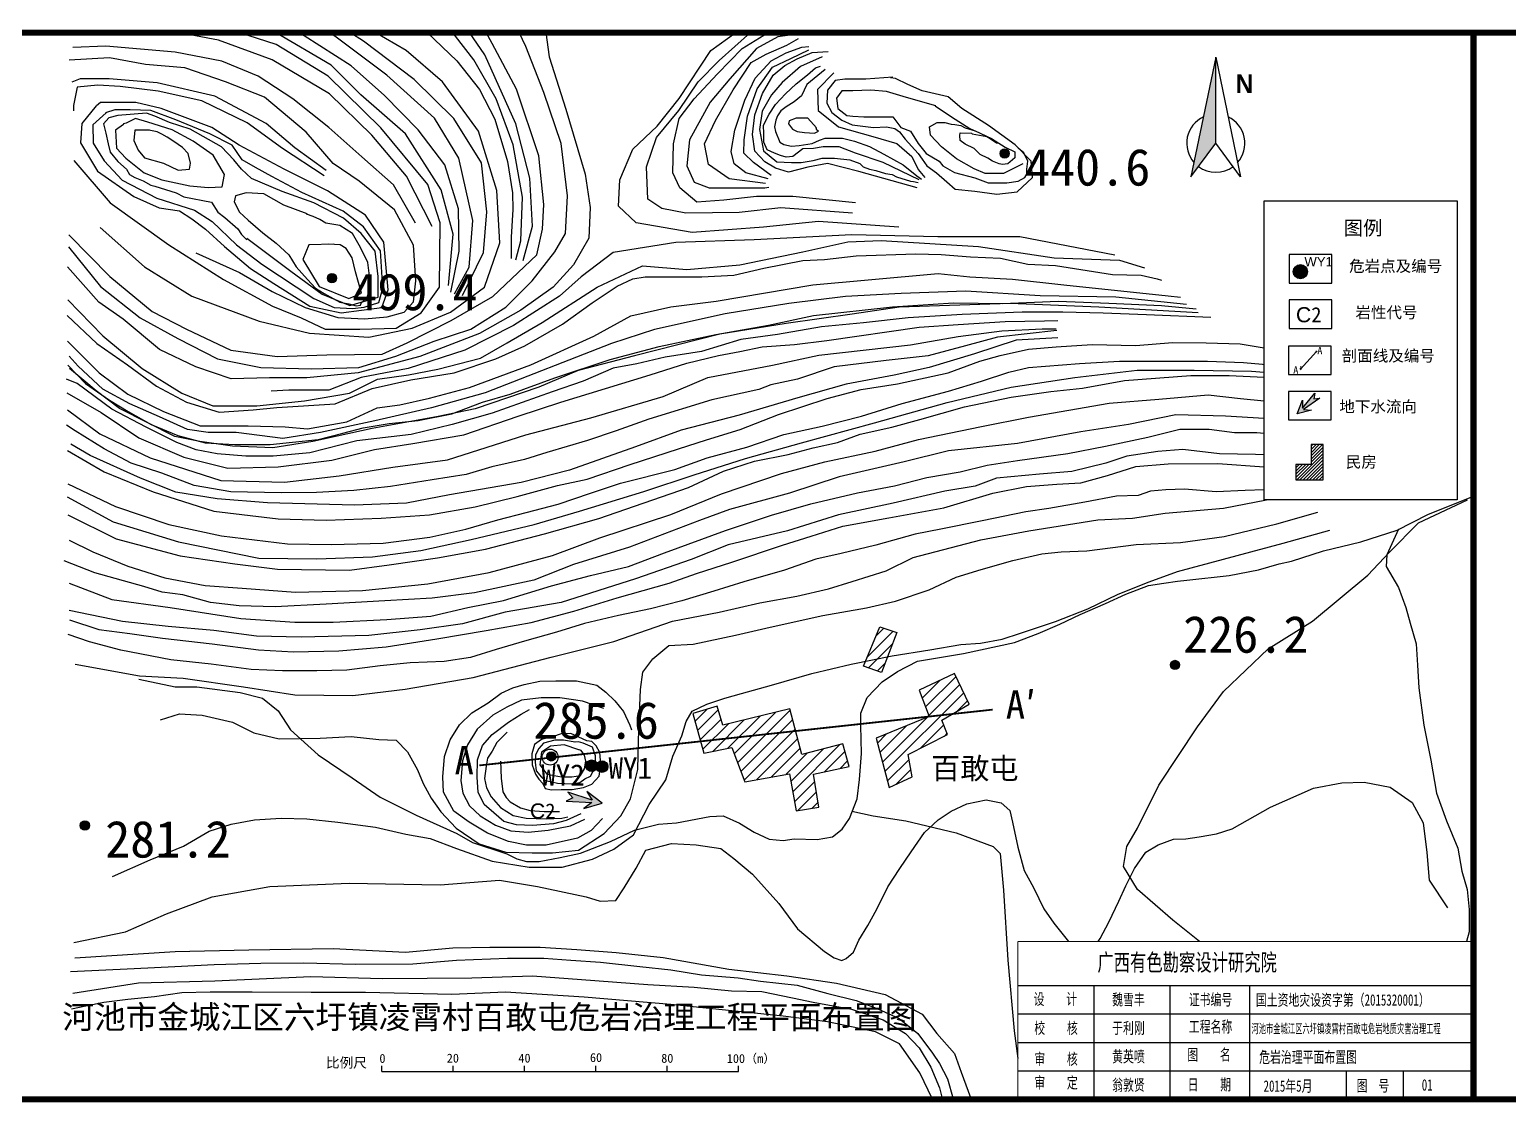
# Model space of a CAD drawing. Header units: millimetres. Extents: x 14677 to 18404, y 11255 to 11716.
# Drawn here: x 15101.3 to 15515.8, y 11255.1 to 11555.8 of the extents above; entities that cross this region are included whole.
import ezdxf

# ---------------------------------------------------------------- set-up
doc = ezdxf.new("R2010")
doc.units = ezdxf.units.MM
for name, color, linetype in [('GiCAD_BoSu', 7, 'Continuous'), ('GICAD_POUMIAN', 7, 'Continuous'), ('GICAD_WXP', 4, 'Continuous'), ('危岩点', 1, 'Continuous')]:
    doc.layers.add(name, color=color, linetype=linetype)
doc.styles.get("Standard").update_dxf_attribs({"font": 'SIMSUN.TTF'})
doc.styles.add('宋', font='SIMSUN.TTF')

msp = doc.modelspace()

# ---------------------------------------------------------------- hatches: boundary and pattern name
h = msp.add_hatch(color=256)
h.paths.add_polyline_path([(15433.736, 11548.083), (15426.783, 11514.583), (15433.736, 11523.981), (15440.69, 11514.583)])
h.paths.add_polyline_path([(15433.736, 11548.083), (15426.783, 11514.583), (15433.736, 11523.981)], flags=17)
h.paths.add_polyline_path([(15433.736, 11523.981), (15433.736, 11548.083), (15440.69, 11514.583)], flags=17)
for color, points in [(256, [(15433.736, 11548.083), (15426.783, 11514.583), (15433.736, 11523.981)]), (0, [(15375.85, 11521.118, 1), (15373.265, 11521.118, 1)]), (0, [(15187.301, 11486.174, 1), (15184.715, 11486.174, 1)]), (0, [(15458.003, 11449.744), (15458.031, 11451.923), (15456.553, 11448.085), (15460.514, 11449.193), (15458.342, 11449.371), (15462.86, 11452.488), (15461.253, 11452.359), (15461.533, 11453.947)]), (0, [(15423.592, 11377.747, 1), (15421.007, 11377.747, 1)]), (0, [(15248.778, 11352.111, 1), (15246.193, 11352.111, 1)]), (0, [(15260.42, 11349.495, 1), (15257.159, 11349.495, 1)]), (0, [(15263.333, 11349.256, 1), (15260.071, 11349.256, 1)]), (7, [(15252.12, 11342.072), (15253.543, 11340.505), (15251.667, 11339.523), (15258.865, 11339.222), (15256.578, 11337.506), (15261.751, 11339.046), (15257.426, 11342.274), (15258.981, 11339.875)]), (0, [(15118.049, 11332.758, 1), (15115.463, 11332.758, 1)])]:
    msp.add_hatch(color=color).paths.add_polyline_path(points)
h = msp.add_hatch()
h.set_pattern_fill('ANSI31', color=256, scale=1.5, style=0)
h.set_pattern_definition([(45, (-920.8807, 1295.841), (-1.68379802, 1.68379802), [])])
h.paths.add_polyline_path([(15314.365, 11365.428), (15295.596, 11360.886), (15293.932, 11366.2), (15287.171, 11364.161), (15290.27, 11352.996), (15298.101, 11354.626), (15301.689, 11345.01), (15314.219, 11347.261), (15316.125, 11336.859), (15322.43, 11337.885), (15320.964, 11347.115), (15330.935, 11349.312), (15329.175, 11355.612), (15317.738, 11352.682)])
h.paths.add_polyline_path([(15358.582, 11358.213), (15356.968, 11362.245), (15364.579, 11366.739), (15360.543, 11375.381), (15350.625, 11370.657), (15353.393, 11363.282), (15338.516, 11357.176), (15342.206, 11343.349), (15348.665, 11346.345), (15347.511, 11352.682)])
h.paths.add_polyline_path([(15344.314, 11386.881), (15339.562, 11388.392), (15335.026, 11377.386), (15340.066, 11375.588)])
at = {"layer": '危岩点'}
h = msp.add_hatch(color=1, dxfattribs=at)
edge = h.paths.add_edge_path()
edge.add_arc((15457.439, 11487.979), 1.975, 0, 360)

# ---------------------------------------------------------------- linework, layer by layer
for p, q in [((15433.736, 11548.083), (15426.783, 11514.583)), ((15433.736, 11523.981), (15433.736, 11548.083)), ((15433.736, 11548.083), (15440.69, 11514.583)), ((15426.783, 11514.583), (15433.736, 11523.981)), ((15440.69, 11514.583), (15433.736, 11523.981)), ((15456.427, 11429.644), (15463.81, 11437.027)), ((15457.325, 11429.644), (15463.81, 11436.129)), ((15460.428, 11439.032), (15460.925, 11439.529)), ((15460.428, 11438.134), (15461.823, 11439.529)), ((15460.428, 11437.236), (15462.721, 11439.529)), ((15460.428, 11436.338), (15463.619, 11439.529)), ((15460.428, 11435.44), (15463.81, 11438.823)), ((15460.428, 11434.542), (15463.81, 11437.925)), ((15456.168, 11433.874), (15456.238, 11433.945)), ((15456.168, 11432.976), (15457.137, 11433.945)), ((15456.168, 11432.078), (15458.035, 11433.945)), ((15456.168, 11431.18), (15458.933, 11433.945)), ((15456.168, 11430.282), (15459.831, 11433.945)), ((15458.223, 11429.644), (15463.81, 11435.231)), ((15459.121, 11429.644), (15463.81, 11434.333)), ((15460.019, 11429.644), (15463.81, 11433.434)), ((15460.917, 11429.644), (15463.81, 11432.536)), ((15461.815, 11429.644), (15463.81, 11431.638)), ((15462.713, 11429.644), (15463.81, 11430.74)), ((15463.611, 11429.644), (15463.81, 11429.842))]:
    msp.add_line(p, q)
at = {"color": 0}
for p, q in [((15378.271, 11287.891), (15505.968, 11287.891)), ((15378.271, 11279.91), (15505.968, 11279.91)), ((15378.271, 11271.929), (15505.968, 11271.929)), ((15378.271, 11271.929), (15420.837, 11271.929)), ((15199.96, 11263.747), (15199.96, 11265.347)), ((15199.96, 11263.747), (15299.96, 11263.747)), ((15219.96, 11263.747), (15219.96, 11265.347)), ((15239.96, 11263.747), (15239.96, 11265.347)), ((15259.96, 11263.747), (15259.96, 11265.347)), ((15279.96, 11263.747), (15279.96, 11265.347)), ((15299.96, 11263.747), (15299.96, 11265.347)), ((15378.271, 11263.948), (15505.968, 11263.948)), ((15378.271, 11255.967), (15505.968, 11255.967))]:
    msp.add_line(p, q, dxfattribs=at)
for points in [[(15245.998, 11554.99), (15246.932, 11548.224), (15251.589, 11533.551), (15256.962, 11515.299), (15258.394, 11505.994), (15258.036, 11497.405), (15253.738, 11489.89), (15248.02, 11483.673), (15238.963, 11477.169), (15227.359, 11470.665), (15210.66, 11464.161), (15193.396, 11459.637), (15178.961, 11458.223), (15168.489, 11458.223), (15157.734, 11457.94), (15147.829, 11461.334), (15137.64, 11466.141), (15127.451, 11474.624), (15120.658, 11479.431), (15111.884, 11489.328)], [(15112.176, 11494.914), (15121.128, 11483.783), (15132.269, 11475.037), (15142.812, 11469.273), (15153.953, 11463.509), (15166.088, 11461.124), (15180.213, 11460.727), (15193.542, 11461.124), (15203.886, 11464.304), (15214.629, 11468.478), (15224.974, 11471.857), (15234.722, 11478.019), (15242.082, 11485.373), (15248.448, 11493.522), (15251.433, 11498.69), (15252.029, 11509.225), (15250.239, 11523.933), (15245.384, 11538.242), (15240.356, 11551.052), (15238.489, 11554.99)], [(15112.258, 11498.322), (15123.716, 11486.65), (15135.624, 11476.773), (15145.285, 11471.834), (15157.642, 11465.998), (15170.673, 11464.202), (15184.603, 11464.651), (15200.105, 11464.876), (15207.07, 11468.018), (15219.427, 11474.303), (15231.11, 11481.038), (15243.467, 11492.71), (15245.04, 11499.894), (15245.385, 11506.82), (15243.965, 11520.436), (15237.719, 11539.157), (15230.906, 11551.921), (15229.222, 11554.99)], [(15113.658, 11519.126), (15123.876, 11507.305), (15140.279, 11495.484), (15155.606, 11485.812), (15169.32, 11478.29), (15177.386, 11475.066), (15184.109, 11471.842), (15193.789, 11471.842), (15204.007, 11472.11), (15210.999, 11476.409), (15216.108, 11483.663), (15216.377, 11501.663), (15212.881, 11512.409), (15199.705, 11528.26), (15184.916, 11542.768), (15170.395, 11551.634), (15159.945, 11554.99)], [(15121.016, 11500.315), (15133.431, 11489.321), (15146.692, 11481.146), (15165.596, 11474.098), (15179.703, 11470.716), (15196.35, 11469.588), (15208.482, 11472.125), (15219.204, 11476.635), (15228.797, 11483.683), (15233.029, 11496.086), (15232.183, 11510.745), (15227.104, 11527.377), (15216.947, 11541.19), (15206.789, 11549.929), (15198.107, 11554.99)], [(15214.128, 11500.618), (15206.927, 11514.797), (15197.184, 11526.224), (15185.323, 11537.863), (15169.225, 11547.386), (15154.187, 11552.888), (15142.853, 11554.99)], [(15218.689, 11484.122), (15220.012, 11498.474), (15216.61, 11510.937), (15206.592, 11526.611), (15194.118, 11537.564), (15185.801, 11545.873), (15170.138, 11554.99)], [(15219.341, 11482.213), (15221.682, 11493.694), (15221.469, 11505.6), (15217.639, 11517.931), (15210.191, 11527.711), (15200.781, 11537.395), (15191.369, 11545.723), (15178.193, 11554.052), (15176.211, 11554.99)], [(15220.398, 11481.754), (15224.43, 11489.215), (15225.475, 11502.345), (15221.592, 11519.803), (15214.723, 11530.994), (15201.357, 11543.038), (15186.859, 11554.036), (15185.11, 11554.99)], [(15222.595, 11481.33), (15228.445, 11493.397), (15229.389, 11504.71), (15227.879, 11518.474), (15220.142, 11530.919), (15209.008, 11541.854), (15194.854, 11552.602), (15191.003, 11554.99)], [(15212.696, 11554.99), (15220.964, 11547.078), (15227.342, 11539.002), (15231.685, 11530.718), (15235.23, 11518.818), (15236.633, 11510.059), (15236.707, 11505.405), (15236.264, 11497.657), (15236.264, 11491.68)], [(15237.54, 11491.299), (15238.95, 11496.622), (15239.42, 11508.834), (15236.756, 11523.551), (15232.055, 11536.39), (15225.787, 11547.349), (15220.649, 11553.949), (15219.835, 11554.99)], [(15239.57, 11491.13), (15242.218, 11500.777), (15241.439, 11514.158), (15237.546, 11529.407), (15228.844, 11548.745), (15224.517, 11554.99)], [(15344.881, 11500.482), (15322.4, 11502.02), (15307.002, 11500.482), (15286.986, 11498.944), (15271.28, 11501.713), (15266.353, 11506.328), (15266.661, 11513.712), (15270.356, 11522.327), (15277.131, 11528.789), (15283.29, 11536.481), (15292.221, 11550.019), (15299.255, 11554.99)], [(15331.947, 11504.384), (15311.816, 11505.898), (15300.127, 11504.6), (15285.192, 11504.384), (15278.481, 11505.681), (15274.585, 11508.277), (15274.152, 11517.36), (15276.966, 11525.578), (15283.243, 11533.147), (15288.655, 11541.149), (15294.499, 11547.205), (15303.319, 11554.99)], [(15332.727, 11507.276), (15315.231, 11509.005), (15305.041, 11509.005), (15295.813, 11508.045), (15288.315, 11507.468), (15283.508, 11511.502), (15281.586, 11515.728), (15281.778, 11523.796), (15283.316, 11530.904), (15287.546, 11536.474), (15294.083, 11543.39), (15301.004, 11550.497), (15308.292, 11554.99)], [(15317.731, 11554.723), (15311.002, 11553.763), (15305.041, 11550.497), (15297.543, 11542.045), (15291.968, 11535.514), (15286.2, 11524.949), (15285.431, 11517.649), (15287.546, 11513.039), (15291.775, 11511.502), (15297.351, 11511.502), (15303.888, 11511.502), (15307.349, 11511.502), (15308.502, 11511.695)], [(15307.541, 11512.655), (15297.351, 11514), (15291.583, 11518.034), (15290.43, 11523.796), (15293.506, 11530.327), (15298.505, 11538.972), (15303.503, 11546.655), (15307.733, 11548.96), (15313.501, 11551.457), (15316.769, 11553.378)], [(15209.446, 11501.607), (15203.244, 11512.326), (15194.36, 11520.197), (15185.141, 11528.403), (15175.084, 11536.441), (15165.362, 11542.805), (15155.137, 11546.992), (15142.063, 11549.504), (15122.62, 11551.179), (15113.401, 11550.844)], [(15308.31, 11514), (15301.965, 11515.728), (15298.697, 11518.226), (15297.928, 11521.683), (15298.889, 11527.638), (15301.773, 11536.09), (15304.657, 11542.237), (15309.079, 11547.039), (15313.309, 11549.344), (15317.731, 11550.881), (15319.653, 11551.073)], [(15309.115, 11514.966), (15304.114, 11518.612), (15301.412, 11521.177), (15301.547, 11524.958), (15302.493, 11531.574), (15305.196, 11539.27), (15309.52, 11545.346), (15314.655, 11547.776), (15319.656, 11550.206)], [(15350.062, 11511.455), (15333.71, 11516.046), (15324.926, 11518.342), (15319.385, 11517.261), (15313.98, 11515.911), (15310.331, 11516.991), (15307.358, 11518.747), (15304.52, 11521.717), (15303.844, 11526.443), (15304.52, 11531.979), (15306.682, 11537.92), (15309.655, 11543.05), (15312.899, 11545.751), (15316.412, 11547.641), (15320.601, 11549.396), (15325.061, 11549.666)], [(15323.439, 11548.181), (15317.358, 11545.481), (15312.223, 11541.025), (15309.25, 11537.514), (15306.547, 11532.924), (15305.871, 11527.793), (15306.952, 11521.852), (15310.736, 11518.747), (15314.79, 11518.612), (15317.493, 11518.612), (15320.872, 11519.152), (15323.439, 11519.827), (15326.818, 11519.827), (15331.142, 11519.287), (15333.98, 11518.342), (15334.926, 11517.396), (15336.683, 11516.721), (15338.44, 11516.316), (15341.143, 11515.506), (15343.035, 11515.236), (15344.251, 11514.561), (15348.17, 11513.346), (15348.981, 11513.211), (15350.332, 11512.941)], [(15147.863, 11493.279), (15160.11, 11487.734), (15169.296, 11482.381), (15178.482, 11477.983), (15187.667, 11475.115), (15195.131, 11474.733), (15201.446, 11475.306), (15206.23, 11476.645), (15208.909, 11479.513), (15209.483, 11485.44), (15208.909, 11495.382), (15203.551, 11505.324), (15193.6, 11513.355), (15186.328, 11518.326), (15178.777, 11527.106), (15167.147, 11536.891), (15156.129, 11541.171), (15144.806, 11545.147), (15133.788, 11546.064), (15123.688, 11547.899), (15112.365, 11547.287)], [(15350.603, 11513.751), (15340.467, 11518.612), (15332.764, 11521.177), (15328.169, 11522.932), (15323.71, 11522.932), (15321.007, 11522.527), (15318.034, 11522.392), (15315.196, 11520.232), (15313.304, 11520.097), (15311.682, 11520.502), (15310.061, 11521.177), (15308.033, 11522.122), (15307.087, 11524.282), (15307.087, 11526.578), (15306.952, 11529.008), (15308.574, 11532.114), (15310.331, 11534.814), (15313.169, 11537.785), (15316.142, 11540.62), (15319.25, 11543.185), (15321.547, 11545.076), (15322.899, 11545.616)], [(15324.25, 11544.671), (15319.115, 11540.485), (15317.628, 11537.244), (15315.601, 11535.624), (15313.304, 11534.139), (15311.817, 11533.059), (15310.871, 11531.709), (15310.466, 11530.493), (15310.061, 11528.603), (15310.331, 11527.253), (15311.547, 11524.282), (15312.628, 11523.607), (15314.79, 11523.202), (15316.953, 11523.337), (15320.601, 11523.877), (15322.629, 11524.823), (15324.25, 11525.363), (15326.548, 11525.363), (15327.494, 11525.363), (15329.115, 11525.363), (15332.494, 11524.552), (15336.683, 11523.067), (15340.737, 11520.907), (15346.143, 11517.936), (15349.927, 11514.831), (15351.278, 11513.886)], [(15184.347, 11516.308), (15175.645, 11522.662), (15167.611, 11529.518), (15153.219, 11537.21), (15136.985, 11540.888), (15123.596, 11542.059), (15115.396, 11542.059), (15113.053, 11541.055)], [(15183.845, 11514.803), (15172.13, 11522.495), (15162.256, 11529.685), (15149.537, 11535.872), (15137.32, 11538.547), (15126.609, 11539.885), (15120.417, 11540.219), (15114.559, 11539.718), (15113.555, 11534.534), (15113.555, 11533.029)], [(15326.661, 11543.692), (15322.054, 11539.089), (15322.246, 11533.143), (15328.005, 11528.54), (15337.603, 11525.855), (15344.322, 11523.937), (15348.545, 11520.293), (15350.273, 11516.649), (15352.192, 11514.347)], [(15343.17, 11542.541), (15335.683, 11541.966), (15329.732, 11541.966), (15327.045, 11541.582), (15324.933, 11538.897), (15324.741, 11535.253), (15326.085, 11532.568), (15328.965, 11530.458), (15331.844, 11529.115), (15337.795, 11528.348), (15341.442, 11528.54), (15343.746, 11528.156), (15345.09, 11527.197), (15346.625, 11525.088), (15350.273, 11521.06), (15351.424, 11519.526), (15352.768, 11517.608), (15355.456, 11515.69), (15358.335, 11513.196), (15360.639, 11511.087), (15366.205, 11510.511), (15372.348, 11509.744), (15378.107, 11510.32), (15382.33, 11514.347), (15381.946, 11518.95), (15377.531, 11523.553), (15370.045, 11528.924), (15362.558, 11533.718), (15358.719, 11536.979), (15351.424, 11538.705), (15347.393, 11540.431), (15343.938, 11542.157), (15342.594, 11542.349)], [(15355.264, 11534.486), (15347.009, 11536.787), (15341.442, 11538.513), (15337.027, 11538.897), (15332.036, 11538.705), (15328.965, 11538.705), (15327.429, 11536.595), (15327.813, 11533.718), (15330.308, 11531.8), (15332.036, 11531.609), (15335.107, 11531.417), (15338.179, 11531.417), (15340.098, 11531.417), (15341.634, 11531.417), (15343.17, 11531.417), (15345.473, 11528.348), (15348.161, 11527.389), (15350.273, 11523.937), (15352.576, 11521.06), (15356.223, 11518.95), (15357.183, 11517.608), (15360.498, 11515.738), (15366.165, 11514.255), (15369.943, 11512.907), (15375.206, 11512.907), (15378.309, 11513.311), (15380.198, 11514.39), (15380.738, 11515.334), (15380.738, 11516.682), (15381.008, 11518.974), (15379.928, 11521.265), (15378.309, 11522.613)], [(15119.929, 11534.449), (15115.863, 11529.539), (15115.524, 11524.122), (15120.268, 11516.165), (15130.435, 11509.054), (15137.552, 11505.837), (15143.313, 11504.991), (15146.702, 11502.79), (15150.6, 11499.912), (15155.852, 11495.002), (15163.139, 11488.907), (15169.747, 11484.675), (15179.812, 11478.316), (15188.574, 11476.413), (15200.003, 11477.935), (15201.717, 11482.884), (15200.574, 11496.205), (15195.431, 11503.818), (15184.764, 11510.669), (15172.574, 11516.759), (15160.002, 11523.42), (15152.383, 11528.368), (15138.097, 11533.697), (15131.049, 11535.41), (15125.716, 11535.41), (15121.144, 11535.41), (15120.001, 11534.458)], [(15122.695, 11532.528), (15118.946, 11529.183), (15119.08, 11523.966), (15122.159, 11519.017), (15127.247, 11513.666), (15136.887, 11508.583), (15147.464, 11505.239), (15152.418, 11502.028), (15159.246, 11495.473), (15166.342, 11490.123), (15180.882, 11480.504), (15186.595, 11477.968), (15191.779, 11477.65), (15195.058, 11478.073), (15199.184, 11479.342), (15200.242, 11483.358), (15199.607, 11493.822), (15194.847, 11500.587), (15189.134, 11504.92), (15177.603, 11510.205), (15169.154, 11514.627), (15164.609, 11517.165), (15160.866, 11519.302), (15158.058, 11523.443), (15151.775, 11526.648), (15142.284, 11530.521), (15135.199, 11533.193), (15129.451, 11533.326), (15125.173, 11533.326), (15122.499, 11532.525)], [(15162.176, 11497.369), (15174.437, 11488.127), (15183.257, 11481.679), (15191.002, 11478.455), (15198.961, 11480.819), (15198.961, 11486.622), (15198.101, 11493.715), (15194.228, 11498.658), (15189.281, 11502.957), (15180.891, 11507.256), (15172.071, 11510.48), (15163.466, 11514.133), (15160.67, 11516.713), (15158.518, 11519.292), (15155.077, 11522.946), (15146.257, 11527.889), (15140.448, 11529.823), (15136.361, 11531.543), (15133.995, 11532.403), (15126.035, 11531.758), (15123.454, 11531.113), (15121.948, 11529.394), (15122.593, 11526.814), (15123.239, 11523.805), (15123.884, 11521.441), (15126.035, 11518.862), (15128.402, 11516.713), (15129.262, 11515.208), (15130.768, 11514.348), (15133.134, 11513.489), (15135.285, 11512.199), (15136.361, 11511.984), (15142.384, 11510.05), (15144.536, 11508.975), (15152.28, 11507.471), (15154.001, 11504.677), (15155.937, 11503.172), (15159.594, 11499.948), (15160.67, 11498.444), (15162.176, 11496.939)], [(15355.101, 11534.477), (15359.689, 11531.376), (15364.816, 11528.141), (15366.84, 11527.197)], [(15127.607, 11529.27), (15125.339, 11527.608), (15125.641, 11522.622), (15128.212, 11519.752), (15133.353, 11515.673), (15138.343, 11513.709), (15146.205, 11512.047), (15151.346, 11511.594), (15155.278, 11511.745), (15155.883, 11515.22), (15152.707, 11520.658), (15147.113, 11524.586), (15141.216, 11527.759), (15134.411, 11529.874), (15130.933, 11530.932), (15128.363, 11529.572), (15127.607, 11529.421), (15127.443, 11529.111)], [(15134.865, 11527.608), (15130.782, 11527.608), (15130.48, 11524.737), (15131.689, 11522.018), (15133.504, 11519.903), (15138.796, 11518.392), (15142.879, 11516.428), (15146.054, 11516.731), (15146.357, 11518.392), (15145.752, 11521.112), (15144.089, 11522.774), (15141.669, 11524.435), (15139.855, 11525.644), (15138.343, 11526.55), (15136.982, 11527.155), (15134.714, 11527.608)], [(15321.818, 11528.333), (15319.385, 11531.033), (15316.142, 11531.033), (15314.115, 11530.223), (15313.98, 11529.413), (15315.061, 11527.928), (15316.412, 11527.253), (15318.439, 11526.983), (15321.277, 11526.848), (15322.358, 11527.388), (15321.953, 11527.658), (15321.683, 11528.333)], [(15379.658, 11518.165), (15374.261, 11515.468), (15369.134, 11515.468), (15366.03, 11516.817), (15361.038, 11519.648), (15356.855, 11523.018), (15353.752, 11526.253), (15353.482, 11528.545), (15355.641, 11529.758), (15357.799, 11529.758), (15359.554, 11529.354), (15360.633, 11529.219), (15362.252, 11528.95), (15363.467, 11528.276), (15366.3, 11527.467), (15370.888, 11525.31), (15374.666, 11522.883), (15377.364, 11521.535), (15377.364, 11519.917), (15375.475, 11518.165), (15373.991, 11518.03), (15373.047, 11518.165), (15371.158, 11518.974), (15369.808, 11519.782), (15367.649, 11520.861), (15366.03, 11522.479), (15363.467, 11523.692), (15362.117, 11524.77), (15361.982, 11526.119), (15362.117, 11526.927), (15365.221, 11526.793), (15365.491, 11526.658), (15369.538, 11525.849), (15370.483, 11525.31), (15372.237, 11524.096), (15373.047, 11523.962)], [(15179.068, 11504.19), (15172.529, 11506.609), (15166.958, 11509.755), (15161.997, 11510.088), (15158.933, 11509.237), (15158.593, 11507.537), (15160.125, 11504.645), (15162.508, 11502.434), (15166.594, 11498.862), (15170.339, 11495.971), (15173.914, 11492.739), (15175.957, 11489.337), (15179.192, 11485.765), (15181.405, 11483.384), (15183.788, 11481.853), (15187.193, 11479.982), (15188.214, 11479.472), (15190.768, 11478.962), (15192.811, 11478.451), (15194.002, 11478.621), (15194.173, 11479.132), (15195.875, 11480.833), (15196.556, 11482.704), (15196.556, 11486.786), (15196.045, 11490.528), (15194.002, 11494.78), (15191.789, 11498.692), (15188.214, 11500.903), (15184.299, 11501.583), (15182.596, 11502.604), (15180.724, 11503.454), (15178.851, 11504.135)], [(15405.397, 11492.569), (15378.823, 11497.769), (15355.811, 11497.769), (15331.704, 11498.317), (15304.309, 11496.948), (15282.392, 11496.127), (15264.86, 11493.39), (15255.819, 11486.547), (15249.792, 11481.073), (15236.917, 11472.862), (15223.219, 11466.019), (15207.33, 11460.818), (15194.18, 11458.355), (15185.14, 11454.797), (15173.908, 11454.797), (15168.977, 11454.523)], [(15111.944, 11480.041), (15121.768, 11470.029), (15132.771, 11460.802), (15143.97, 11453.931), (15152.616, 11450.398), (15164.994, 11450.398), (15178.355, 11451.772), (15190.93, 11453.931), (15198.789, 11457.858), (15207.435, 11459.035), (15215.687, 11460.606), (15227.672, 11463.747), (15235.139, 11468.066), (15244.963, 11473.759), (15260.381, 11483.662), (15273.044, 11489.616), (15285.458, 11488.624), (15300.355, 11489.864), (15317.983, 11493.585), (15330.646, 11496.314), (15339.942, 11496.74), (15367.241, 11495.059), (15388.402, 11491.888), (15406.741, 11491.183), (15413.795, 11489.069)], [(15186.576, 11495.72), (15179.553, 11495.478), (15177.857, 11491.365), (15182.459, 11483.863), (15190.694, 11480.475), (15194.327, 11481.927), (15192.631, 11487.977), (15191.662, 11491.849), (15189.967, 11494.51), (15188.272, 11495.478), (15185.123, 11495.72)], [(15111.827, 11475.679), (15120.13, 11467.872), (15128.677, 11461.894), (15136.857, 11455.917), (15145.282, 11451.403), (15154.439, 11448.597), (15163.963, 11449.207), (15170.529, 11449.868), (15186.862, 11450.965), (15197.293, 11455.216), (15208.136, 11457.684), (15220.215, 11459.604), (15231.895, 11463.556), (15240.063, 11467.211), (15250.669, 11473.301), (15258.959, 11479.269), (15265.907, 11483.897), (15270.296, 11485.968), (15273.832, 11486.577), (15278.464, 11486.577), (15289.637, 11486.545), (15298.625, 11486.977), (15307.071, 11488.925), (15318.007, 11491.088), (15324.071, 11491.413), (15332.95, 11492.387), (15349.689, 11492.953), (15356.804, 11492.816), (15365.014, 11492.132), (15373.361, 11491.722), (15381.023, 11490.082), (15388.822, 11489.672), (15404.828, 11487.19), (15412.782, 11487.018), (15417.277, 11485.981), (15418.488, 11485.636)], [(15111.916, 11468.468), (15120.786, 11459.606), (15128.797, 11453.603), (15138.811, 11448.743), (15149.112, 11444.741), (15162.559, 11444.741), (15172.859, 11444.455), (15179.159, 11443.901), (15190.185, 11445.878), (15198.667, 11449.833), (15205.028, 11450.68), (15213.368, 11452.516), (15224.536, 11455.482), (15241.729, 11461.837), (15259.413, 11469.868), (15269.774, 11475.579), (15281.027, 11478.078), (15293.71, 11479.684), (15320.746, 11484.311), (15336.321, 11485.664), (15355.959, 11487.469), (15364.762, 11486.567), (15376.725, 11485.89), (15391.171, 11484.311), (15420.418, 11481.246), (15423.827, 11480.846)], [(15425.504, 11478.813), (15405.687, 11480.793), (15384.549, 11481.233), (15363.631, 11482.553), (15345.576, 11481.893), (15329.943, 11481.013), (15314.089, 11479.033), (15296.254, 11476.173), (15276.438, 11471.773), (15264.327, 11467.813), (15228.955, 11453.98), (15213.93, 11449.811), (15198.071, 11446.197), (15182.768, 11442.861), (15172.195, 11441.193), (15159.118, 11442.861), (15151.327, 11442.861), (15145.484, 11443.695), (15137.694, 11447.309), (15129.347, 11450.922), (15121.834, 11455.092), (15114.879, 11461.486), (15112.374, 11464.266)], [(15111.942, 11461.753), (15116.901, 11456.638), (15123.619, 11452.002), (15128.898, 11448.804), (15135.296, 11445.127), (15142.814, 11442.09), (15150.492, 11440.012), (15158.81, 11439.532), (15168.728, 11439.532), (15174.966, 11440.172), (15182.164, 11440.971), (15189.043, 11442.729), (15194.801, 11444.168), (15201.999, 11445.447), (15210.157, 11446.246), (15219.595, 11448.165), (15228.233, 11451.362), (15235.911, 11453.6), (15248.481, 11458.243), (15263.951, 11463.355), (15277.675, 11466.971), (15293.644, 11470.338), (15308.365, 11472.956), (15320.966, 11475.699), (15343.118, 11478.146), (15360.241, 11479.245), (15374.066, 11479.088), (15389.564, 11479.75), (15403.715, 11479.195), (15418.56, 11478.502), (15428.272, 11477.531)], [(15428.839, 11476.439), (15400.971, 11478.041), (15376.111, 11479.043), (15345.035, 11478.041), (15331.803, 11476.038), (15313.358, 11473.434), (15294.713, 11470.43), (15270.76, 11464.372), (15255.053, 11460.322), (15243.952, 11455.57), (15226.145, 11449.521), (15215.816, 11447.386), (15197.319, 11444.01), (15180.667, 11440.413), (15169.416, 11438.614), (15158.165, 11439.064), (15148.939, 11440.413), (15141.964, 11441.762), (15126.437, 11449.631), (15119.912, 11454.577), (15112.486, 11460.872)], [(15432.369, 11475.124), (15414.274, 11475.882), (15402.127, 11476.388), (15390.865, 11476.641), (15379.477, 11476.641), (15362.669, 11475.998), (15347.479, 11475.039), (15335.008, 11473.601), (15323.175, 11472.483), (15310.863, 11470.406), (15300.59, 11469.003), (15289.626, 11465.591), (15279.381, 11463.974), (15271.472, 11462.179), (15264.822, 11460.922), (15256.374, 11457.33), (15247.747, 11454.277), (15230.875, 11448.28), (15219.746, 11445.103), (15208.163, 11442.38), (15192.945, 11440.564), (15179.772, 11437.16), (15169.551, 11436.253), (15161.829, 11436.253), (15153.879, 11436.934), (15147.974, 11438.068), (15142.523, 11440.111), (15133.892, 11444.422), (15124.353, 11449.415), (15114.587, 11456.676), (15111.634, 11457.811)], [(15111.736, 11454.021), (15121.292, 11448.536), (15131.864, 11441.427), (15144.469, 11435.942), (15156.87, 11432.896), (15170.899, 11433.302), (15185.943, 11435.13), (15197.938, 11438.177), (15208.714, 11439.802), (15222.945, 11442.239), (15238.193, 11447.521), (15250.188, 11451.38), (15275.197, 11459.108), (15285.49, 11462.356), (15294.339, 11464.521), (15300.298, 11465.603), (15306.618, 11466.866), (15315.647, 11467.588), (15324.676, 11468.671), (15350.622, 11472.409), (15361.529, 11473.21), (15374.681, 11474.011), (15385.748, 11474.171), (15389.437, 11474.332)], [(15389.137, 11471.517), (15372.566, 11469.629), (15363.553, 11467.16), (15353.087, 11464.401), (15341.312, 11463.093), (15326.776, 11461.351), (15316.455, 11457.865), (15309.041, 11456.267), (15305.698, 11454.96), (15292.47, 11452.056), (15274.791, 11446.637), (15265.687, 11443.383), (15257.605, 11440.63), (15246.216, 11437.327), (15239.971, 11435.308), (15230.786, 11433.289), (15223.622, 11431.087), (15214.071, 11429.619), (15202.415, 11427.747), (15192.137, 11426.606), (15181.695, 11426.117), (15171.743, 11425.954), (15157.711, 11426.28), (15147.433, 11428.073), (15138.296, 11431.496), (15129.701, 11434.276), (15122.166, 11438.33), (15114.051, 11443.397), (15111.587, 11444.99)], [(15111.929, 11449.251), (15120.944, 11442.536), (15135.041, 11435.822), (15154.874, 11429.435), (15172.741, 11428.944), (15187.985, 11430.745), (15203.065, 11433.202), (15218.382, 11435.222), (15240.337, 11442.259), (15258.565, 11447.018), (15278.863, 11453.02), (15291.341, 11458.361), (15309.508, 11461.795), (15322.437, 11464.574), (15348.144, 11467.451), (15361.518, 11469.774), (15373.728, 11471.372), (15385.067, 11471.953), (15388.992, 11471.953)], [(15389.445, 11469.39), (15377.823, 11468.745), (15366.094, 11464.982), (15353.395, 11461.111), (15343.603, 11458.961), (15330.115, 11456.484), (15316.573, 11452.618), (15300.129, 11447.786), (15283.878, 11443.533), (15271.11, 11438.894), (15252.596, 11432.326), (15239.021, 11428.893), (15218.917, 11425.459), (15206.889, 11423.055), (15192.283, 11422.54), (15167.913, 11423.186), (15153.792, 11424.271), (15142.252, 11426.17), (15132.341, 11430.104), (15118.221, 11436.479), (15112.79, 11439.599)], [(15111.911, 11437.847), (15122.153, 11431.905), (15135.864, 11426.294), (15152.879, 11420.847), (15170.885, 11418.701), (15184.43, 11418.371), (15199.793, 11418.867), (15213.339, 11419.857), (15226.182, 11422.06), (15237.92, 11424.991), (15249.218, 11428.07), (15257.581, 11429.829), (15269.612, 11433.934), (15283.111, 11438.332), (15290.963, 11440.828), (15300.437, 11443.708), (15311.146, 11447.927), (15324.841, 11452.453), (15334.315, 11454.923), (15344.509, 11456.569), (15358.761, 11459.657), (15367.609, 11462.907), (15373.334, 11464.467), (15381.272, 11466.287), (15388.949, 11466.938), (15399.098, 11467.588), (15411.329, 11467.328), (15421.593, 11468.163), (15431.017, 11468.001), (15440.602, 11467.757), (15446.17, 11466.781), (15447.321, 11466.63)], [(15112.019, 11428.5), (15125.306, 11422.143), (15140.277, 11417.094), (15155.062, 11413.916), (15173.588, 11411.672), (15185.753, 11411.485), (15200.349, 11411.859), (15213.449, 11413.542), (15223.555, 11415.786), (15232.538, 11418.403), (15240.459, 11420.506), (15249.41, 11422.803), (15258.444, 11425.921), (15266.902, 11428.711), (15282.086, 11432.508), (15291.185, 11435.771), (15302.267, 11438.801), (15312.649, 11442.298), (15323.44, 11444.699), (15334.389, 11447.491), (15345.803, 11450.983), (15358.848, 11454.474), (15368.05, 11457.267), (15375.737, 11459.827), (15381.211, 11461.107), (15395.493, 11462.219), (15406.743, 11462.88), (15420.641, 11462.88), (15431.395, 11462.88), (15441.487, 11462.549), (15446.781, 11462.053), (15447.321, 11461.995)], [(15111.834, 11424.836), (15124.653, 11417.884), (15142.964, 11412.212), (15165.488, 11407.638), (15181.786, 11407.455), (15197.351, 11408.004), (15210.902, 11409.834), (15225.002, 11412.944), (15242.654, 11417.149), (15255.38, 11420.848), (15273.429, 11426.396), (15287.544, 11431.02), (15301.891, 11435.644), (15317.626, 11440.036), (15338.106, 11445.58), (15358.453, 11451.33), (15376.334, 11455.642), (15394.215, 11458.311), (15411.653, 11460.415), (15427.717, 11460.415), (15443.782, 11460.05), (15447.321, 11459.783)], [(15111.991, 11419.792), (15125.552, 11413.092), (15143.434, 11408.328), (15158.783, 11406.094), (15170.704, 11404.606), (15190.961, 11404.337), (15202.071, 11405.842), (15215.629, 11407.723), (15228.999, 11410.169), (15245.57, 11414.496), (15260.822, 11418.823), (15285.912, 11427.526), (15295.78, 11432.037), (15304.477, 11434.878), (15313.844, 11436.716), (15320.868, 11438.555), (15327.726, 11440.059), (15334.081, 11442.398), (15342.946, 11444.403), (15350.812, 11446.571), (15363.291, 11450.133), (15376.364, 11452.804), (15387.506, 11454.437), (15396.391, 11455.337), (15408.129, 11457.448), (15426.731, 11458.919), (15437.47, 11458.919), (15447.321, 11458.41)], [(15112.343, 11412.677), (15118.958, 11409.457), (15128.795, 11405.391), (15139.141, 11402.171), (15150.505, 11399.968), (15160.851, 11399.29), (15175.776, 11398.104), (15194.603, 11398.612), (15212.92, 11400.476), (15230.051, 11403.696), (15247.859, 11408.441), (15261.089, 11413.355), (15281, 11419.919), (15295.225, 11425.671), (15311.99, 11431.424), (15324.183, 11434.638), (15338.238, 11437.684), (15350.431, 11440.899), (15368.043, 11444.621), (15381.251, 11447.159), (15403.825, 11451.133), (15417.734, 11452.202), (15431.643, 11453.485), (15440.631, 11452.416), (15447.321, 11451.764)], [(15447.321, 11446.838), (15436.46, 11447.477), (15422.499, 11447.859), (15409.303, 11445.184), (15395.915, 11443.082), (15378.129, 11439.833), (15358.813, 11437.732), (15346.381, 11434.674), (15328.213, 11430.47), (15314.251, 11425.885), (15297.421, 11421.299), (15289.015, 11418.203), (15269.439, 11410.718), (15253.731, 11405.889), (15242.614, 11401.542), (15225.939, 11397.92), (15214.097, 11396.472), (15200.805, 11395.747), (15184.371, 11394.782), (15170.113, 11394.057), (15159.962, 11394.299), (15151.987, 11395.264), (15144.254, 11397.438), (15138.454, 11398.162), (15133.252, 11399.755), (15119.517, 11403.558), (15110.966, 11406.915)], [(15112.321, 11400.667), (15124.268, 11396.063), (15140.651, 11393.847), (15160.448, 11390.778), (15175.637, 11389.754), (15186.389, 11389.754), (15201.407, 11390.437), (15213.695, 11391.46), (15224.078, 11393.865), (15234.083, 11395.833), (15247.574, 11399.923), (15258.488, 11402.8), (15269.099, 11405.375), (15279.255, 11409.161), (15296.329, 11415.416), (15309.249, 11419.719), (15320.23, 11422.946), (15333.353, 11426.011), (15343.644, 11427.977), (15352.725, 11430.245), (15362.109, 11431.908), (15369.677, 11433.723), (15378.152, 11435.084), (15392.281, 11436.967), (15402.8, 11439.069), (15414.658, 11441.553), (15423.646, 11443.846), (15431.87, 11443.846), (15438.947, 11442.891), (15445.258, 11442.891), (15447.321, 11442.694)], [(15447.321, 11436.641), (15444.889, 11436.734), (15434.788, 11436.905), (15424.517, 11438.102), (15417.498, 11437.589), (15408.767, 11436.221), (15402.947, 11434.34), (15393.36, 11431.945), (15384.286, 11431.261), (15372.303, 11430.063), (15366.311, 11427.84), (15357.751, 11426.472), (15343.353, 11423.086), (15327.994, 11419.844), (15313.716, 11415.305), (15297.059, 11411.415), (15286.676, 11407.308), (15271.1, 11401.905), (15250.298, 11395.235), (15234.542, 11392.547), (15222.63, 11389.284), (15210.717, 11387.556), (15196.306, 11386.02), (15177.344, 11385.492), (15164.885, 11385.833), (15152.939, 11387.367), (15140.139, 11388.561), (15127.34, 11389.925), (15112.321, 11392.994)], [(15112.432, 11390.418), (15120.681, 11387.671), (15129.389, 11386.602), (15138.555, 11385.228), (15152.457, 11383.702), (15165.442, 11382.023), (15175.219, 11381.413), (15187.898, 11381.718), (15201.189, 11382.786), (15215.396, 11385.076), (15229.266, 11387.434), (15241.852, 11389.602), (15253.787, 11392.855), (15265.939, 11396.54), (15280.478, 11400.66), (15288.143, 11403.363), (15298.057, 11406.563), (15312.242, 11411.287), (15320.326, 11413.878), (15329.173, 11416.621), (15342.129, 11418.938), (15357.548, 11421.826), (15371.233, 11425.87), (15380.677, 11427.796), (15389.158, 11428.373), (15395.904, 11428.759), (15403.42, 11430.877), (15411.323, 11433.38), (15420.382, 11434.151), (15434.275, 11434.168), (15447.321, 11433.322)], [(15447.321, 11426.803), (15441.991, 11426.636), (15433.846, 11426.249), (15424.925, 11427.024), (15419.688, 11426.83), (15415.422, 11426.443), (15411.931, 11425.28), (15405.919, 11425.086), (15396.997, 11423.342), (15386.912, 11421.598), (15380.512, 11420.629), (15368.294, 11418.11), (15356.658, 11415.785), (15349.482, 11414.429), (15338.427, 11411.329), (15328.73, 11409.003), (15321.596, 11407.4), (15312.811, 11404.302), (15301.442, 11401.032), (15293.001, 11398.45), (15284.044, 11395.697), (15275.259, 11393.459), (15266.301, 11391.566), (15256.827, 11389.329), (15248.903, 11386.919), (15239.939, 11384.423), (15232.045, 11382.111), (15224.831, 11379.799), (15217.481, 11378.712), (15207.954, 11378.304), (15199.494, 11377.484), (15190.207, 11376.281), (15181.779, 11376.11), (15172.147, 11376.11), (15163.376, 11376.453), (15152.196, 11378), (15140.845, 11379.203), (15126.876, 11381.914), (15118.043, 11384.222), (15112.063, 11386.259)], [(15114.078, 11377.942), (15132.039, 11374.66), (15144.304, 11374.003), (15161.17, 11371.596), (15175.625, 11369.408), (15191.834, 11369.189), (15206.508, 11370.94), (15225.564, 11374.222), (15247.467, 11379.912), (15264.989, 11384.288), (15281.416, 11389.978), (15294.579, 11392.531), (15305.929, 11395.127), (15316.322, 11397.039), (15325.21, 11399.089), (15331.774, 11401.138), (15341.346, 11404.144), (15348.867, 11407.833), (15367.884, 11412.781), (15381.286, 11415.304), (15400.71, 11418.409), (15410.366, 11418.927), (15419.53, 11420.29), (15435.92, 11421.669), (15447.925, 11424.046)], [(15131.845, 11373.741), (15142.084, 11371.649), (15148.134, 11371.649), (15160.234, 11370.022), (15166.516, 11368.394), (15170.937, 11364.907), (15174.428, 11359.56), (15182.107, 11352.585), (15191.647, 11346.075), (15199.559, 11340.728), (15209.564, 11335.614), (15220.966, 11330.499), (15225.387, 11327.941), (15235.019, 11324.81), (15237.862, 11323.39), (15240.576, 11322.615), (15244.066, 11322.615), (15250.01, 11323.777), (15255.697, 11324.939), (15264.097, 11328.296), (15270.817, 11331.395), (15277.537, 11333.074), (15282.577, 11333.461), (15291.946, 11335.217), (15295.688, 11335.475), (15300.205, 11333.412), (15304.334, 11330.834), (15308.592, 11328.9), (15312.463, 11328.513), (15315.56, 11329.029), (15322.011, 11328.771), (15326.269, 11329.545), (15328.979, 11331.736), (15331.044, 11334.701), (15333.237, 11340.245), (15333.882, 11345.66), (15334.399, 11352.879), (15334.27, 11360.743), (15334.27, 11364.224), (15335.992, 11368.593), (15340.243, 11372.969), (15344.495, 11375.93), (15350.164, 11378.762), (15363.047, 11380.95), (15377.348, 11384.039), (15383.957, 11386.517), (15390.015, 11389.137), (15395.712, 11391.847), (15402.855, 11395.009), (15408.551, 11397.538), (15414.88, 11399.977), (15419.13, 11400.7), (15423.018, 11401.242), (15425.64, 11401.513), (15437.436, 11402.786), (15445.658, 11404.429), (15451.505, 11406.072), (15454.977, 11406.802), (15463.93, 11409.723), (15474.346, 11412.279), (15484.578, 11415.565), (15493.166, 11419.946), (15505.968, 11425.098)], [(15429.202, 11300.233), (15421.685, 11306.179), (15411.785, 11314.78), (15407.911, 11321.231), (15408.772, 11326.821), (15411.785, 11331.982), (15417.811, 11344.024), (15428.572, 11360.366), (15435.89, 11370.257), (15448.373, 11382.299), (15460.855, 11390.04), (15476.351, 11402.942), (15482.377, 11409.393), (15490.555, 11417.564), (15504.329, 11424.015)], [(15137.919, 11362.368), (15143.249, 11364.072), (15149.645, 11363.646), (15158.173, 11361.729), (15164.142, 11358.747), (15171.178, 11357.043), (15182.69, 11357.256), (15191.431, 11357.682), (15199.106, 11356.83), (15204.01, 11356.617), (15207.207, 11353.422), (15209.979, 11348.31), (15211.541, 11344.549), (15213.789, 11340.357), (15216.487, 11336.614), (15220.832, 11331.972), (15227.276, 11327.63), (15234.769, 11325.235), (15242.112, 11325.085), (15247.806, 11325.085), (15255.149, 11325.834), (15262.342, 11330.475), (15266.987, 11335.416), (15269.685, 11340.207), (15271.783, 11348.442), (15271.933, 11356.527), (15272.232, 11364.013), (15272.532, 11370.9), (15273.131, 11375.691), (15275.979, 11379.434), (15280.474, 11383.177), (15287.258, 11383.532), (15299.105, 11386.059), (15308.821, 11388.32), (15323.589, 11391.6), (15335.867, 11393.784), (15343.941, 11395.633), (15353.359, 11398.826), (15360.928, 11402.354), (15367.976, 11404.516), (15376.88, 11407.039), (15384.986, 11408.897), (15390.435, 11409.429), (15397.611, 11409.694), (15411.414, 11411.467), (15423.805, 11412.058), (15436.045, 11413.734), (15450.8, 11417.252), (15462.369, 11420.602)], [(15124.508, 11318.473), (15135.101, 11323.131), (15144.424, 11326.941), (15151.628, 11331.175), (15157.772, 11333.08), (15164.34, 11334.35), (15171.756, 11334.773), (15178.96, 11334.562), (15187.647, 11333.715), (15198.24, 11332.233), (15206.715, 11330.328), (15213.495, 11329.058), (15220.911, 11326.306), (15230.869, 11322.707), (15241.251, 11321.014), (15250.574, 11321.014), (15259.049, 11323.342), (15264.981, 11326.094), (15270.49, 11330.116), (15274.939, 11338.584), (15279.6, 11345.57), (15281.507, 11352.132), (15284.05, 11357.848), (15285.321, 11361.87), (15287.016, 11364.833), (15291.042, 11366.738), (15296.127, 11368.432), (15300.838, 11369.783), (15309.199, 11372.08), (15320.487, 11375.317), (15331.566, 11377.928), (15343.063, 11380.33), (15353.62, 11382.001), (15362.233, 11383.482), (15367.78, 11383.878), (15373.855, 11384.933), (15379.006, 11386.649), (15388.78, 11389.948), (15397.893, 11393.51), (15406.345, 11397.601), (15415.062, 11401.032), (15422.987, 11403.935), (15452.575, 11411.834), (15465.653, 11415.568)], [(15484.914, 11415.76), (15481.643, 11408.645), (15481.45, 11405.376), (15484.914, 11399.415), (15487.03, 11393.838), (15488.185, 11389.415), (15489.917, 11383.647), (15490.301, 11377.685), (15490.686, 11371.339), (15492.091, 11360.862), (15493.96, 11351.012), (15495.629, 11341.778), (15498.411, 11334.079), (15501.621, 11326.381), (15502.691, 11319.965), (15504.17, 11314.815), (15504.736, 11309.15), (15504.736, 11302.917), (15504.046, 11300.233)], [(15339.562, 11388.392), (15344.314, 11386.881), (15340.066, 11375.588), (15335.026, 11377.386), (15339.562, 11388.392)], [(15338.516, 11357.176), (15342.206, 11343.349), (15348.665, 11346.345), (15347.511, 11352.682), (15358.582, 11358.213), (15356.968, 11362.245), (15364.579, 11366.739), (15360.543, 11375.381), (15350.625, 11370.657), (15353.393, 11363.282), (15338.516, 11357.176)], [(15261.826, 11334.694), (15258.661, 11331.321), (15254.864, 11329.213), (15246.002, 11327.21), (15240.516, 11327.21), (15235.452, 11328.264), (15229.65, 11330.583), (15224.481, 11333.64), (15220.155, 11336.802), (15217.307, 11342.072), (15217.096, 11346.394), (15217.518, 11352.085), (15219.101, 11356.723), (15221.738, 11360.939), (15225.219, 11364.312), (15229.756, 11367.158), (15233.448, 11369.793), (15236.718, 11371.374), (15239.883, 11372.217), (15244.314, 11373.166), (15248.745, 11373.271), (15254.547, 11373.271), (15260.244, 11372.112), (15262.776, 11370.109), (15265.308, 11367.685), (15267.734, 11364.734), (15269.528, 11360.834), (15269.95, 11359.569)], [(15262.248, 11365.577), (15256.235, 11367.58), (15249.905, 11368.528), (15244.631, 11368.528), (15239.145, 11367.896), (15235.03, 11365.893), (15231.127, 11363.68), (15226.696, 11359.78), (15223.953, 11355.353), (15222.582, 11350.821), (15222.16, 11345.34), (15222.687, 11341.756), (15224.586, 11338.278), (15227.54, 11335.432), (15231.866, 11332.797), (15236.191, 11331.216), (15241.044, 11330.899), (15246.635, 11331.427), (15252.859, 11332.691), (15256.868, 11334.483)], [(15293.932, 11366.2), (15287.171, 11364.161), (15290.27, 11352.996), (15298.101, 11354.626), (15301.689, 11345.01), (15314.219, 11347.261), (15316.125, 11336.859), (15322.43, 11337.885), (15320.964, 11347.115), (15330.935, 11349.312), (15329.175, 11355.612), (15317.738, 11352.682), (15314.365, 11365.428), (15295.596, 11360.886), (15293.932, 11366.2)], [(15255.741, 11336.055), (15251.62, 11334.155), (15248.133, 11333.205), (15242.217, 11332.782), (15237.779, 11332.888), (15234.186, 11333.838), (15231.334, 11336.266), (15228.692, 11338.589), (15227.002, 11342.072), (15226.685, 11346.295), (15226.79, 11351.151), (15228.164, 11355.163), (15230.911, 11358.224), (15235.454, 11361.708), (15239.047, 11363.925), (15241.371, 11365.297)], [(15235.093, 11358.877), (15232.237, 11356.023), (15230.884, 11353.62), (15229.643, 11351.573), (15229.22, 11349.356), (15228.798, 11345.873), (15229.326, 11343.339), (15230.594, 11340.805), (15233.235, 11337.744), (15236.828, 11335.527), (15240.42, 11334.788), (15246.02, 11334.577), (15250.458, 11334.788), (15252.149, 11335.21)], [(15257.474, 11356.443), (15252.944, 11358.521), (15250.27, 11358.447), (15247.819, 11357.631), (15244.7, 11356.814), (15242.769, 11355.405), (15242.026, 11352.808), (15242.101, 11349.765), (15243.066, 11347.094), (15243.957, 11345.684), (15245.071, 11344.497), (15245.814, 11343.087), (15247.522, 11342.716), (15250.27, 11342.864), (15253.315, 11342.864), (15256.509, 11343.384), (15258.885, 11344.348), (15260.89, 11346.575), (15261.41, 11349.914), (15261.113, 11353.179), (15260.074, 11355.108), (15258.811, 11356.295), (15257.474, 11356.443)], [(15254.132, 11356.072), (15250.864, 11356.666), (15248.488, 11356.666), (15245.294, 11355.85), (15244.032, 11354.292), (15243.066, 11352.585), (15242.992, 11350.507), (15243.289, 11348.059), (15244.7, 11346.278), (15245.814, 11345.387), (15247.671, 11344.942), (15249.23, 11344.645), (15251.236, 11344.497), (15253.167, 11344.423), (15255.469, 11344.794), (15256.88, 11345.833), (15258.44, 11346.575), (15259.776, 11349.023), (15259.851, 11352.288), (15259.034, 11354.663), (15256.434, 11355.85), (15255.098, 11356.147), (15254.046, 11356.098)], [(15255.246, 11353.921), (15251.087, 11355.33), (15247.299, 11354.959), (15244.7, 11353.327), (15244.254, 11349.765), (15246.26, 11347.094), (15250.344, 11346.426), (15253.241, 11346.426), (15255.692, 11346.797), (15256.806, 11348.578), (15257.177, 11350.804), (15256.806, 11352.437), (15255.84, 11353.772), (15255.32, 11353.995)], [(15233.283, 11350.739), (15233.439, 11345.961), (15233.89, 11342.206), (15234.792, 11340.554), (15235.995, 11339.352), (15238.851, 11337.7), (15241.557, 11336.949), (15245.465, 11336.649), (15249.824, 11336.649)], [(15400.739, 11300.233), (15401.287, 11301.07), (15403.746, 11305.655), (15406.532, 11311.55), (15408.498, 11315.807), (15410.957, 11320.72), (15414.153, 11325.223), (15417.594, 11327.352), (15421.856, 11328.907), (15425.361, 11328.971), (15429.044, 11329.584), (15433.955, 11330.402), (15438.355, 11331.833), (15449.068, 11337.909), (15461.138, 11343.196), (15469.075, 11344.682), (15475.358, 11344.848), (15482.633, 11343.526), (15488.751, 11339.231), (15491.892, 11333.449), (15492.885, 11325.189), (15493.546, 11317.425), (15498.672, 11309.66)], [(15113.653, 11299.926), (15128.144, 11302.906), (15139.651, 11308.016), (15152.436, 11312.7), (15168.631, 11315.681), (15190.793, 11316.532), (15216.364, 11316.106), (15232.986, 11317.384), (15243.64, 11315.681), (15257.278, 11312.7), (15261.141, 11311.52), (15265.562, 11311.73), (15267.879, 11315.307), (15271.248, 11320.776), (15273.985, 11325.826), (15281.144, 11327.719), (15288.093, 11327.298), (15295.041, 11326.246), (15298.621, 11323.511), (15303.885, 11319.093), (15311.255, 11310.889), (15316.519, 11303.736), (15324.099, 11297.424), (15326.797, 11295.655), (15328.877, 11294.927), (15330.126, 11295.447), (15332.206, 11297.214), (15333.663, 11300.644), (15336.16, 11304.698), (15338.76, 11309.271), (15341.828, 11315.554), (15345.15, 11320.699), (15348.306, 11325.346), (15352.127, 11330.823), (15355.948, 11334.309), (15359.602, 11336.798), (15363.921, 11338.79), (15369.403, 11339.952), (15373.556, 11339.122), (15376.048, 11336.964), (15376.712, 11333.645), (15378.207, 11326.674), (15380.033, 11320.147), (15382.689, 11315.135), (15385.492, 11309.386), (15388.295, 11305.406), (15392.466, 11300.233)], [(15331.693, 11336.755), (15337.742, 11335.411), (15346.816, 11334.068), (15360.931, 11330.711), (15371.349, 11326.849), (15373.322, 11324.896), (15374.229, 11314.634), (15375.437, 11295.016), (15377.222, 11275.143), (15378.271, 11267.453)], [(15112.732, 11291.817), (15130.548, 11292.698), (15142.014, 11293.227), (15152.951, 11293.756), (15166.093, 11294.196), (15178.088, 11294.284), (15192.588, 11293.854), (15208.637, 11293.966), (15220.897, 11294.968), (15235.249, 11295.514), (15245.389, 11295.514), (15252.994, 11294.951), (15261.303, 11294.388), (15272.288, 11293.262), (15281.02, 11292.277), (15289.611, 11290.87), (15299.88, 11290.064), (15306.135, 11289.064), (15316.392, 11287.94), (15325.024, 11285.69), (15332.904, 11283.69), (15339.002, 11281.35), (15345.016, 11278.619), (15350.255, 11274.425), (15354.347, 11268.88), (15356.329, 11265.995), (15358.545, 11261.774), (15360.138, 11256.1)], [(15113.914, 11295.62), (15142.084, 11297.456), (15162.701, 11297.864), (15186.38, 11298.272), (15206.589, 11297.252), (15219.857, 11298.476), (15230.268, 11298.68), (15244.353, 11298.68), (15254.622, 11297.959), (15265.628, 11297.144), (15278.876, 11295.719), (15297.219, 11292.46), (15313.524, 11290.628), (15327.384, 11288.591), (15341.039, 11285.333), (15351.434, 11279.835), (15355.555, 11274.468), (15360.482, 11268.843), (15362.392, 11263.619), (15365.006, 11256.487)], [(15113.369, 11285.771), (15131.773, 11288.6), (15153.21, 11289.206), (15180.107, 11290.418), (15200.129, 11289.812), (15225.207, 11290.014), (15242.195, 11290.62), (15255.947, 11289.61), (15274.553, 11288.196), (15287.496, 11287.387), (15298.039, 11286.425), (15306.481, 11286.246), (15315.104, 11284.451), (15320.852, 11283.195), (15331.657, 11281.226), (15340.516, 11278.313), (15346.796, 11274.391), (15350.574, 11270.372), (15353.861, 11264.998), (15356.251, 11259.225), (15357.148, 11255.842)], [(15354.31, 11256.044), (15350.811, 11263.455), (15345.072, 11271.566), (15338.354, 11274.922), (15324.917, 11277.719), (15312.461, 11279.257), (15280.965, 11282.527), (15256.735, 11284.648), (15234.627, 11286.061), (15219.594, 11285.354), (15195.413, 11285.91), (15180.175, 11285.91), (15163.68, 11286.067), (15151.898, 11286.067), (15143.954, 11285.811), (15136.258, 11284.695), (15128.811, 11283.95), (15122.108, 11283.082), (15117.019, 11282.09), (15113.047, 11281.222)]]:
    msp.add_lwpolyline(points, dxfattribs=at)
msp.add_lwpolyline([(15447.321, 11507.818), (15501.409, 11507.818), (15501.409, 11424.046), (15447.321, 11424.046)], close=True)
for points in [[(15454.288, 11484.764), (15466.288, 11484.764), (15466.288, 11492.764), (15454.288, 11492.764)], [(15454.288, 11472.064), (15466.288, 11472.064), (15466.288, 11480.064), (15454.288, 11480.064)], [(15454.115, 11459.134), (15466.115, 11459.134), (15466.115, 11467.134), (15454.115, 11467.134)], [(15454.115, 11446.434), (15466.115, 11446.434), (15466.115, 11454.434), (15454.115, 11454.434)], [(15456.553, 11448.085), (15458.031, 11451.923), (15458.003, 11449.744), (15461.533, 11453.947), (15461.253, 11452.359), (15462.86, 11452.488), (15458.342, 11449.371), (15460.514, 11449.193)]]:
    msp.add_lwpolyline(points, close=True, dxfattribs=at)
msp.add_lwpolyline([(15456.168, 11433.945), (15456.168, 11429.644), (15463.81, 11429.644), (15463.81, 11439.529), (15460.428, 11439.529), (15460.428, 11433.945), (15456.168, 11433.945)])
at = {"const_width": 0.5}
msp.add_lwpolyline([(15371.191, 11365.219), (15227.342, 11349.586)], dxfattribs=at)
at = {"color": 7}
msp.add_lwpolyline([(15261.751, 11339.046), (15257.426, 11342.274), (15258.981, 11339.875), (15252.12, 11342.072), (15253.543, 11340.505), (15251.667, 11339.523), (15258.865, 11339.222), (15256.578, 11337.506)], close=True, dxfattribs=at)
at = {"color": 0, "linetype": 'Continuous', "const_width": 0.297, "flags": 128}
msp.add_lwpolyline([(15378.271, 11300.233), (15378.271, 11255.967)], dxfattribs=at)
at = {"color": 0, "const_width": 0.213}
msp.add_lwpolyline([(15505.968, 11300.233), (15378.271, 11300.233)], dxfattribs=at)
at = {"color": 0}
for centre, radius in [((15374.557, 11521.118), 1.293), ((15186.008, 11486.174), 1.293), ((15422.299, 11377.747), 1.293), ((15247.161, 11351.9), 2.244), ((15247.486, 11352.111), 1.293), ((15258.789, 11349.495), 1.631), ((15261.702, 11349.256), 1.631), ((15116.756, 11332.758), 1.293)]:
    msp.add_circle(centre, radius, dxfattribs=at)
for start, end in [(115.20223, 221.34563), (318.65437, 64.79777), (233.50335, 306.49665)]:
    msp.add_arc((15433.736, 11523.981), 8.153, start, end)
at = {"layer": 'GiCAD_BoSu', "color": 0, "const_width": 1.703}
for points in [[(15092.019, 11554.99), (15505.968, 11554.99), (15505.968, 11255.967), (15092.019, 11255.967), (15092.019, 11554.99), (15505.968, 11554.99)], [(15505.968, 11554.99), (15919.917, 11554.99), (15919.917, 11255.967), (15505.968, 11255.967), (15505.968, 11554.99), (15919.917, 11554.99)]]:
    msp.add_lwpolyline(points, dxfattribs=at)
at = {"layer": 'GICAD_POUMIAN', "color": 0}
for p, q in [((15399.554, 11287.891), (15399.554, 11271.929)), ((15420.837, 11287.891), (15420.837, 11271.929)), ((15443.148, 11287.891), (15443.148, 11263.948)), ((15399.554, 11271.929), (15399.554, 11255.967)), ((15420.837, 11271.929), (15420.837, 11263.948)), ((15420.837, 11263.948), (15420.837, 11255.967)), ((15443.148, 11263.948), (15443.148, 11255.967)), ((15470.319, 11263.948), (15470.319, 11255.967)), ((15486.281, 11263.948), (15486.281, 11255.967))]:
    msp.add_line(p, q, dxfattribs=at)
at = {"layer": '危岩点', "lineweight": 30}
for p, q in [((15457.473, 11460.63), (15461.962, 11465.646)), ((15461.801, 11465.812), (15462.122, 11465.48)), ((15457.313, 11460.796), (15457.633, 11460.464))]:
    msp.add_line(p, q, dxfattribs=at)
at = {"layer": '危岩点', "color": 1}
msp.add_circle((15457.439, 11487.979), 1.975, dxfattribs=at)

# ---------------------------------------------------------------- texts
at = {"color": 0, "linetype": 'Continuous', "style": '宋'}
for s, height, p in [('440.6', 10.3352, (15380.242, 11512.106)), ('499.4', 10.3352, (15191.692, 11477.161)), ('226.2', 10.3352, (15424.576, 11381.166)), ('A′', 7.9747, (15374.861, 11362.644)), ('285.6', 10.3352, (15242.475, 11357.057)), ('A', 7.975, (15220.359, 11347.062)), ('WY2', 5.981, (15244.661, 11343.921)), ('WY1', 5.981, (15263.516, 11345.848)), ('百敢屯', 5.981, (15353.938, 11345.767)), ('281.2', 10.3352, (15122.44, 11323.746))]:
    msp.add_text(s, height=height, dxfattribs=at).set_placement(p)
at = {"insert": (15439.276, 11543.249), "char_height": 5.16725, "width": 25.29434, "attachment_point": 1}
msp.add_mtext('{\\fFZMeiHei-M07S|b1|i0|c134|p65;N}', dxfattribs=at)
at = {"color": 0, "linetype": 'Continuous', "insert": (15469.583, 11502.231), "char_height": 3.98734, "attachment_point": 1, "style": '宋'}
msp.add_mtext('{\\fFangSong_GB2312|b0|i0|c134|p49;图例}', dxfattribs=at)
at = {"color": 0, "linetype": 'Continuous', "char_height": 3.18987, "width": 45.35952, "attachment_point": 1, "style": '宋'}
for s, insert in [('{\\fFangSong_GB2312|b0|i0|c134|p49;危岩点及编号}', (15471.1, 11491.135)), ('{\\fFangSong_GB2312|b0|i0|c134|p49;岩性代号}', (15472.865, 11478.151)), ('{\\fFangSong_GB2312|b0|i0|c134|p49;剖面线及编号}', (15469.031, 11466.01)), ('{\\fFangSong_GB2312|b0|i0|c134|p49;地下水流向}', (15468.352, 11451.761)), ('{\\fFangSong_GB2312|b0|i0|c134|p49;民房}', (15470.18, 11436.252))]:
    msp.add_mtext(s, dxfattribs=dict(at, insert=insert))
at = {"color": 0, "attachment_point": 1}
for s, insert, char_height in [('{\\fArial|b0|i0|c0|p32;C\\fFangSong_GB2312|b0|i0|c134|p49;2}', (15456.208, 11478.031), 4.24128), ('{\\fArial|b0|i0|c0|p32;C\\fFangSong_GB2312|b0|i0|c134|p49;2}', (15241.501, 11338.933), 4.24128), ('{\\fFangSong_GB2312|b1|i0|c134|p49;河池市金城江区六圩镇凌霄村百敢屯危岩治理工程平面布置图}', (15110.456, 11282.297), 6.5)]:
    msp.add_mtext(s, dxfattribs=dict(at, insert=insert, char_height=char_height))
for s, insert, char_height, width in [('{\\fFangSong_GB2312|b0|i0|c134|p49;比例尺}', (15184.332, 11267.665), 2.8, 56.6994), ('0', (15199.312, 11268.702), 2.5, 101.62862), (' 20', (15216.494, 11268.782), 2.5, 101.62862), (' 40', (15236.573, 11268.787), 2.5, 101.62862), (' 60', (15256.63, 11268.948), 2.5, 101.62862), (' 80', (15276.596, 11268.733), 2.5, 101.62862), ('100（m）', (15296.678, 11268.677), 2.5, 101.62862)]:
    msp.add_mtext(s, dxfattribs=dict(at, insert=insert, char_height=char_height, width=width))
at = {"layer": 'GICAD_WXP', "color": 0, "style": '宋'}
for s, height, width, p in [('广西有色勘察设计研究院', 4.78862, 0.7, (15400.563, 11291.982)), ('设    计', 3.1924, 0.7, (15382.658, 11282.48)), ('证书编号', 3.1924, 0.7, (15426.158, 11282.327)), ('国土资地灾设资字第（2015320001）', 3.19241, 0.7, (15444.965, 11282.239)), ('校    核', 3.1924, 0.7, (15382.865, 11274.361)), ('工程名称', 3.1924, 0.7, (15426.158, 11274.742)), ('河池市金城江区六圩镇凌霄村百敢屯危岩地质灾害治理工程', 2.60143, 0.56, (15443.741, 11274.512)), ('图    名', 3.1924, 0.7, (15425.759, 11266.903)), ('审    核', 3.1924, 0.7, (15382.865, 11265.708)), ('危岩治理平面布置图', 3.1924, 0.7, (15445.883, 11266.214)), ('审    定', 3.1924, 0.7, (15382.865, 11259.064)), ('日    期', 3.1924, 0.7, (15425.84, 11258.506)), ('2015年5月', 3.1924, 0.7, (15447.133, 11258.124)), ('图  号', 3.1924, 0.7, (15473.218, 11258.216)), ('01', 3.1924, 0.7, (15491.471, 11258.433))]:
    msp.add_text(s, height=height, dxfattribs=dict(at, width=width)).set_placement(p)
at = {"layer": 'GICAD_WXP', "color": 7, "style": '宋', "width": 0.7}
for s, p in [('魏雪丰', (15404.686, 11282.355)), ('于利刚', (15404.686, 11274.374)), ('黄英喷', (15404.686, 11266.393)), ('翁敦贤', (15404.686, 11258.412))]:
    msp.add_text(s, height=3.1924, dxfattribs=at).set_placement(p)
at = {"layer": '危岩点', "color": 7, "attachment_point": 1}
for s, insert, char_height, width in [('{\\fArial|b0|i0|c0|p32;WY\\fFZXingKai-S04|b0|i0|c134|p65;1}', (15458.577, 11492.087), 2.6348, 24.99693), ('{\\fFangSong_GB2312|b0|i0|c134|p49;A}', (15462.196, 11466.895), 2.08, 4.91543), ("{\\fFangSong_GB2312|b0|i0|c134|p49;A'}", (15455.441, 11461.471), 2.08, 4.91543)]:
    msp.add_mtext(s, dxfattribs=dict(at, insert=insert, char_height=char_height, width=width))

doc.saveas('drawing.dxf')
